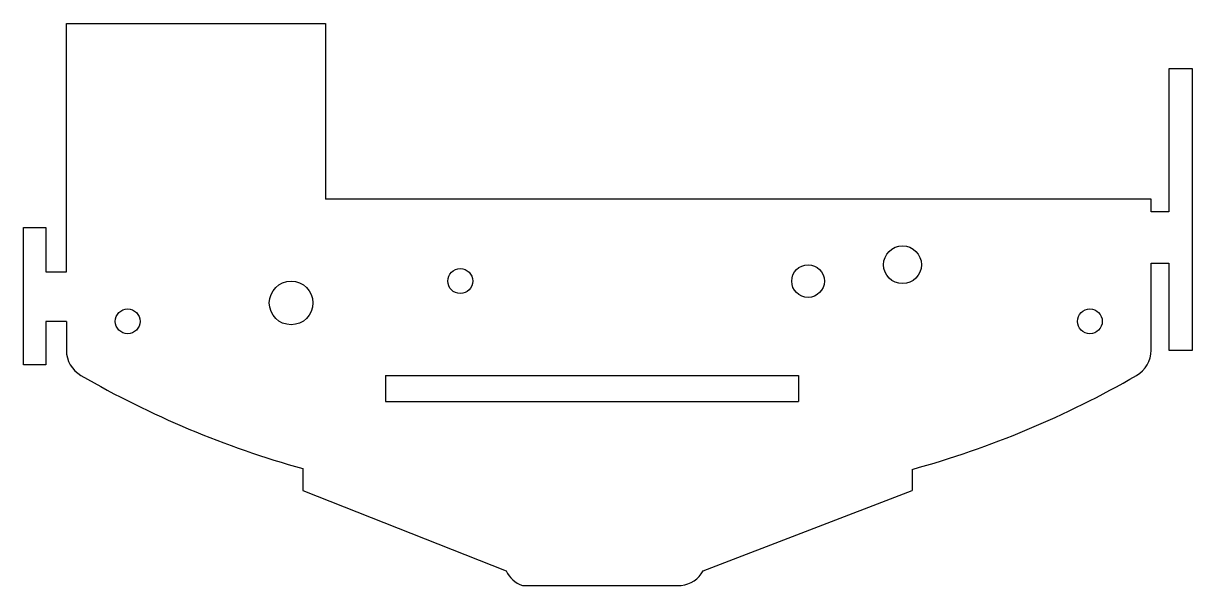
# Model space of a CAD drawing. Header units: millimetres. Extents: x 1 to 402, y 1 to 194.
import ezdxf

# ---------------------------------------------------------------- set-up
doc = ezdxf.new("R2010")
doc.units = ezdxf.units.MM

msp = doc.modelspace()

# ---------------------------------------------------------------- linework, layer by layer
at = {"color": 7, "linetype": 'Continuous'}
for p, q in [((15.51, 108.4), (15.51, 193.58)), ((15.51, 193.58), (104.32, 193.58)), ((104.32, 193.58), (104.32, 133.3)), ((401.74, 177.97), (393.64, 177.97)), ((393.64, 177.97), (393.64, 128.96)), ((401.74, 81.53), (401.74, 177.97)), ((387.51, 133.24), (104.32, 133.3)), ((387.51, 128.96), (387.51, 133.24)), ((393.64, 128.96), (387.51, 128.96)), ((0.77, 76.48), (0.77, 123.62)), ((0.77, 123.62), (8.47, 123.62)), ((8.47, 123.62), (8.47, 108.4)), ((8.47, 108.4), (15.51, 108.4)), ((387.51, 81.48), (387.51, 111.37)), ((387.51, 111.37), (393.64, 111.37)), ((393.64, 111.37), (393.64, 81.53)), ((15.51, 91.37), (8.47, 91.37)), ((8.47, 91.37), (8.47, 76.48)), ((15.51, 91.37), (15.51, 81.48)), ((393.64, 81.53), (401.74, 81.53)), ((8.47, 76.48), (0.77, 76.48)), ((124.99, 72.82), (266.59, 72.82)), ((124.99, 72.82), (124.99, 63.93)), ((266.59, 72.82), (266.59, 63.93)), ((124.99, 63.93), (266.59, 63.93)), ((96.6, 40.87), (96.6, 33.42)), ((305.53, 40.63), (305.53, 33.42)), ((96.6, 33.42), (166.32, 5.81)), ((233.9, 5.81), (305.53, 33.42)), ((171.89, 0.74), (226.38, 0.74))]:
    msp.add_line(p, q, dxfattribs=at)
for centre, radius in [((302.26, 110.8), 6.49), ((150.59, 105.19), 4.28), ((269.86, 105.19), 5.61), ((92.59, 97.7), 7.49), ((36.51, 91.37), 4.25), ((366.51, 91.37), 4.25)]:
    msp.add_circle(centre, radius, dxfattribs=at)
for centre, radius, start, end in [((25.51, 81.48), 10, 180, 240), ((377.51, 81.48), 10, 300, 0), ((184.51, 356.87), 328, 240, 254.4538), ((218.51, 356.87), 328, 285.3853, 300), ((175.34, 10.13), 10, 205.613, 249.821), ((225.16, 10.67), 10, 277.0534, 330.9152)]:
    msp.add_arc(centre, radius, start, end, dxfattribs=at)

doc.saveas('drawing.dxf')
